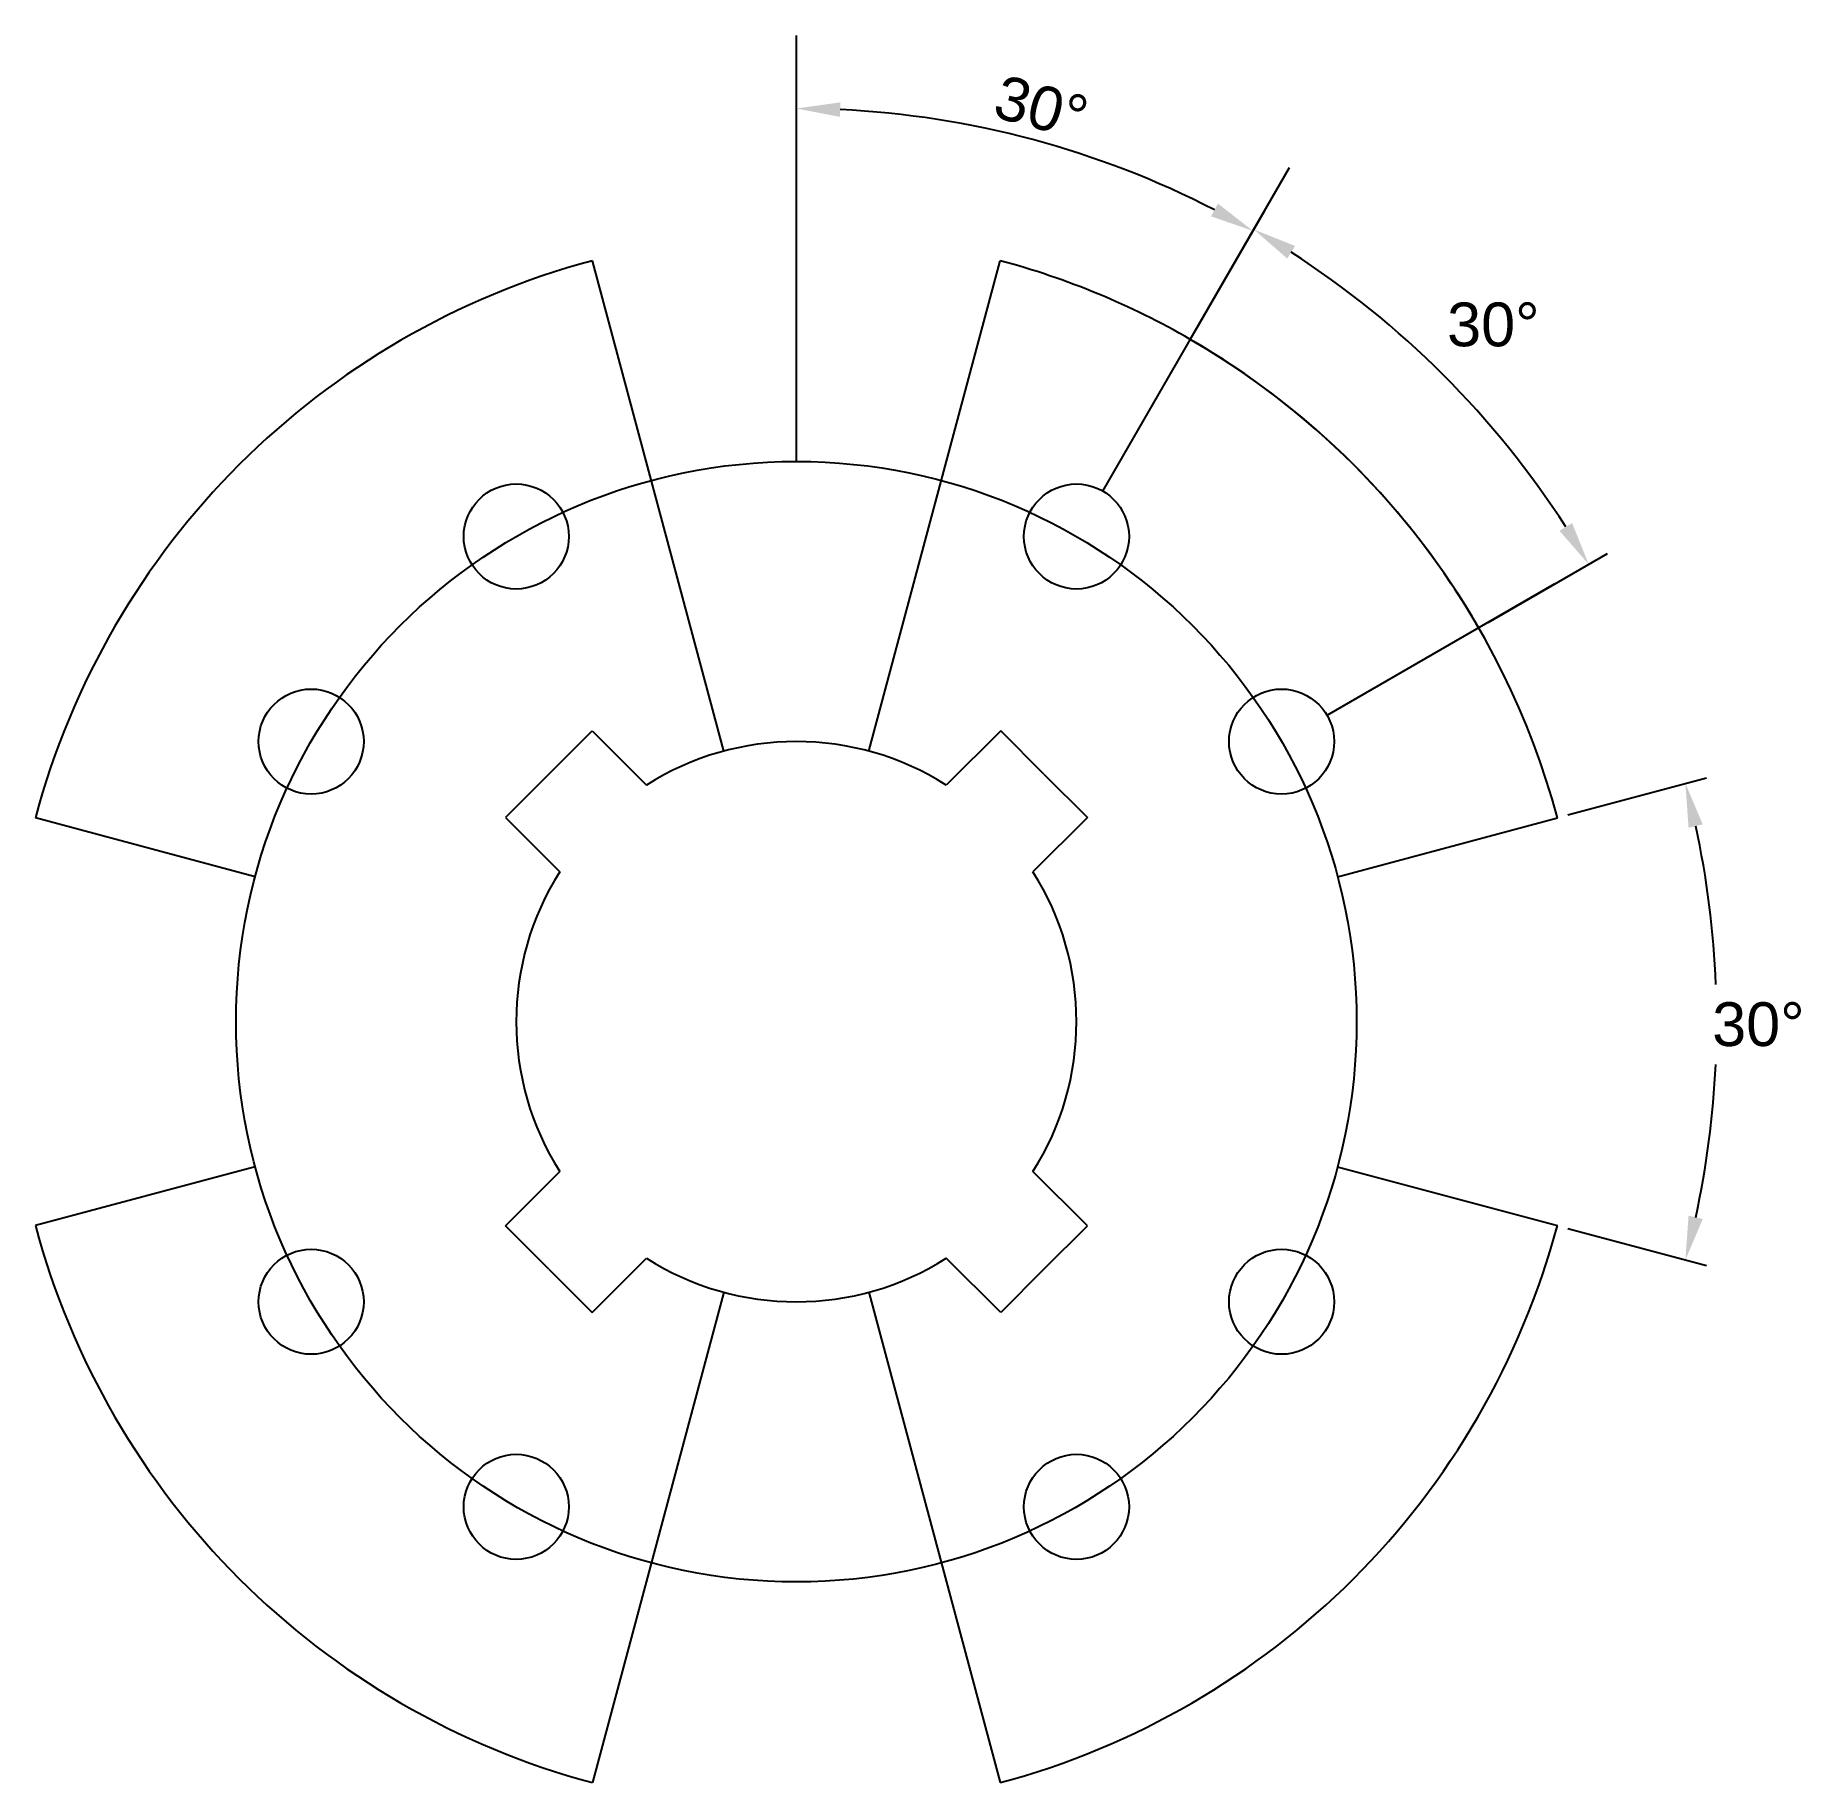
# Model space of a CAD drawing. Header units: millimetres. Extents: x -43 to 57, y -43 to 56.
import ezdxf

# ---------------------------------------------------------------- set-up
doc = ezdxf.new("R2010")
doc.units = ezdxf.units.MM
for name, color, linetype, plot in [('圖形', 2, 'Continuous', False), ('註解', 1, 'Continuous', False), ('註解 @ 1', 1, 'Continuous', False)]:
    doc.layers.add(name, color=color, linetype=linetype, plot=plot)
doc.styles.add('Annotative', font='arial.ttf')
doc.styles.get("Standard").update_dxf_attribs({"font": 'arial.ttf'})
doc.dimstyles.new('Annotative', dxfattribs={"dimscale": 0, "dimtxt": 2.5, "dimasz": 2.5, "dimexe": 1.25, "dimexo": 0.625, "dimtad": 1, "dimtxsty": 'Standard', "dimcen": 2.5, "dimadec": 0, "dimazin": 0, "dimtfac": 1, "dimtmove": 0, "dimatfit": 3, "dimfxl": 0, "dimarcsym": 0})
doc.dimstyles.new('ISO-25', dxfattribs={"dimtxt": 2.5, "dimasz": 2.5, "dimexe": 1.25, "dimexo": 0.625, "dimgap": 1, "dimtad": 2, "dimtih": 1, "dimtoh": 1, "dimtxsty": 'Annotative', "dimcen": 2.5, "dimadec": 0, "dimazin": 0, "dimtfac": 1, "dimtmove": 0, "dimatfit": 3, "dimfxl": 0, "dimarcsym": 0})

# ---------------------------------------------------------------- blocks, each defined once
blk = doc.blocks.new('*D3')
at = {"layer": 'Defpoints', "color": 0, "transparency": 16777216}
for p in [(22.5, 38.97), (40.03, 33.59), (38.97, 22.5), (0, 0)]:
    blk.add_point(p, dxfattribs=at)
at = {"layer": '註解', "color": 0, "lineweight": -2, "transparency": 16777216}
for p, q in [((22.81, 39.51), (26.75, 46.33)), ((39.51, 22.81), (46.33, 26.75))]:
    blk.add_line(p, q, dxfattribs=at)
blk.add_arc((0, 0), 52.25, 32.7416, 57.2584, dxfattribs=at)
at = {"layer": '註解', "color": 0, "transparency": 16777216}
for points in [[(28.04, 43.59), (28.48, 44.31), (26.13, 45.25)], [(44.31, 28.48), (43.59, 28.04), (45.25, 26.13)]]:
    blk.add_solid(points, dxfattribs=at)
at = {"layer": '註解', "color": 0, "transparency": 16777216, "insert": (39.81, 39.81), "char_height": 2.5, "attachment_point": 5, "style": 'Annotative'}
blk.add_mtext('30°', dxfattribs=at)
blk = doc.blocks.new('*D8')
at = {"layer": 'Defpoints', "color": 0, "transparency": 16777216}
for p in [(0, 56.34), (17.84, 49.01), (28.17, 48.79), (0, 32), (0, 0)]:
    blk.add_point(p, dxfattribs=at)
at = {"layer": '註解', "color": 0, "lineweight": -2, "transparency": 16777216}
blk.add_arc((0, 0), 52.16, 62.7465, 87.2535, dxfattribs=at)
at = {"layer": '註解', "color": 0, "transparency": 16777216}
for points in [[(2.49, 51.68), (2.51, 52.51), (0, 52.16)], [(24.08, 46.73), (23.68, 46), (26.08, 45.17)]]:
    blk.add_solid(points, dxfattribs=at)
at = {"layer": '註解', "color": 0, "transparency": 16777216, "insert": (13.99, 52.22), "char_height": 2.5, "attachment_point": 5, "rotation": 345}
blk.add_mtext('30°', dxfattribs=at)
blk = doc.blocks.new('*D14')
at = {"layer": 'Defpoints', "color": 0, "transparency": 16777216}
for p in [(43.47, 11.65), (30.91, 8.28), (52.37, 4.58), (30.91, -8.28), (43.47, -11.65)]:
    blk.add_point(p, dxfattribs=at)
at = {"layer": '註解', "color": 0, "lineweight": -2, "transparency": 16777216}
for p, q in [((44.07, 11.81), (51.98, 13.93)), ((44.07, -11.81), (51.98, -13.93))]:
    blk.add_line(p, q, dxfattribs=at)
for start, end in [(2.3048, 12.2749), (347.7251, 357.339)]:
    blk.add_arc((0, 0), 52.57, start, end, dxfattribs=at)
at = {"layer": '註解', "color": 0, "transparency": 16777216}
for points in [[(50.96, 11.08), (51.77, 11.27), (50.78, 13.61)], [(51.77, -11.27), (50.96, -11.08), (50.78, -13.61)]]:
    blk.add_solid(points, dxfattribs=at)
at = {"layer": '註解', "color": 0, "transparency": 16777216, "insert": (54.95, -0.16), "char_height": 2.5, "attachment_point": 5, "style": 'Annotative'}
blk.add_mtext('30°', dxfattribs=at)
blk = doc.blocks.new('*U20')
at = {"layer": '圖形'}
for p, q in [((0.92, 4.03), (4.03, 0.92)), ((-4.03, -0.92), (-0.92, -4.03))]:
    blk.add_line(p, q, dxfattribs=at)
blk = doc.blocks.new('*U21')
at = {"layer": '圖形', "color": 0, "linetype": 'ByBlock', "lineweight": -2, "transparency": 16777216}
blk.add_blockref('*U20', (-12.59, 12.59), dxfattribs=at)
for p, rotation in [((12.59, 12.59), 270), ((-12.59, -12.59), 90), ((12.59, -12.59), 180)]:
    blk.add_blockref('*U20', p, dxfattribs=dict(at, rotation=rotation))
blk = doc.blocks.new('中心元件')
at = {"layer": '圖形'}
for p, q in [((-14.14, 14.14), (-11.67, 16.62)), ((14.14, 14.14), (11.67, 16.62)), ((-14.14, 14.14), (-16.62, 11.67)), ((14.14, 14.14), (16.62, 11.67)), ((-14.14, -14.14), (-16.62, -11.67)), ((14.14, -14.14), (16.62, -11.67)), ((-14.14, -14.14), (-11.67, -16.62)), ((14.14, -14.14), (11.67, -16.62))]:
    blk.add_line(p, q, dxfattribs=at)
for start, end in [(57.6356, 122.3644), (147.6356, 212.3644), (327.6356, 32.3644), (237.6356, 302.3644)]:
    blk.add_arc((0, 0), 16, start, end, dxfattribs=at)
blk.add_blockref('*U21', (0, 0), dxfattribs=at)
blk = doc.blocks.new('1')
at = {"layer": '圖形'}
blk.add_blockref('中心元件', (0, 0), dxfattribs=at)

msp = doc.modelspace()

# ---------------------------------------------------------------- linework, layer by layer
at = {"layer": '圖形'}
for p, q in [((-4.141, 15.455), (-11.647, 43.467)), ((4.141, 15.455), (11.647, 43.467)), ((-30.91, 8.282), (-43.467, 11.647)), ((30.91, 8.282), (43.467, 11.647)), ((-30.91, -8.282), (-43.467, -11.647)), ((30.91, -8.282), (43.467, -11.647)), ((-4.141, -15.455), (-11.647, -43.467)), ((4.141, -15.455), (11.647, -43.467))]:
    msp.add_line(p, q, dxfattribs=at)
for centre, radius in [((0, 0), 32), ((-16, 27.713), 3), ((16, 27.713), 3), ((-27.713, 16), 3), ((27.713, 16), 3), ((-27.713, -16), 3), ((27.713, -16), 3), ((-16, -27.713), 3), ((16, -27.713), 3)]:
    msp.add_circle(centre, radius, dxfattribs=at)
for start, end in [(105, 165), (105, 165), (60, 75), (30, 60), (15, 60), (195, 255), (195, 255), (285, 345), (285, 345)]:
    msp.add_arc((0, 0), 45, start, end, dxfattribs=at)
at = {"layer": '註解'}
for p, q in [((0, 32), (0, 56.339)), ((22.5, 38.971), (28.169, 48.791)), ((17.5, 30.311), (25, 43.301)), ((30.311, 17.5), (43.301, 25))]:
    msp.add_line(p, q, dxfattribs=at)

# ---------------------------------------------------------------- block references
at = {"layer": '圖形'}
msp.add_blockref('1', (0, 0), dxfattribs=at)

# ---------------------------------------------------------------- dimensions: what is measured, and where the dimension line sits
at = {"layer": '註解'}
dim = msp.add_angular_dim_3p(base=(40.027, 33.586), center=(0, 0), p1=(38.971, 22.5), p2=(22.5, 38.971), dimstyle='ISO-25', override={"dimtmove": 0}, dxfattribs=at)
dim.commit()
dim.dimension.update_dxf_attribs({"geometry": '*D3', "text_midpoint": (39.812, 39.812)})
dim = msp.add_angular_dim_2l(base=(52.367, 4.582), line1=((30.91, -8.282), (43.467, -11.647)), line2=((30.91, 8.282), (43.467, 11.647)), dimstyle='ISO-25', override={"dimtad": 3, "dimtmove": 2}, dxfattribs=at)
dim.commit()
dim.dimension.update_dxf_attribs({"geometry": '*D14', "text_midpoint": (54.953, -0.163), "dimtype": 162})
at = {"layer": '註解 @ 1'}
dim = msp.add_angular_dim_2l(base=(17.839, 49.013), line1=((0, 0), (28.169, 48.791)), line2=((0, 32), (0, 56.339)), dimstyle='Annotative', override={"dimscale": 1, "dimtix": 0, "dimtofl": 1, "dimtmove": 0, "dimatfit": 3}, dxfattribs=at)
dim.commit()
dim.dimension.update_dxf_attribs({"geometry": '*D8', "text_midpoint": (13.992, 52.218)})

doc.saveas('drawing.dxf')
